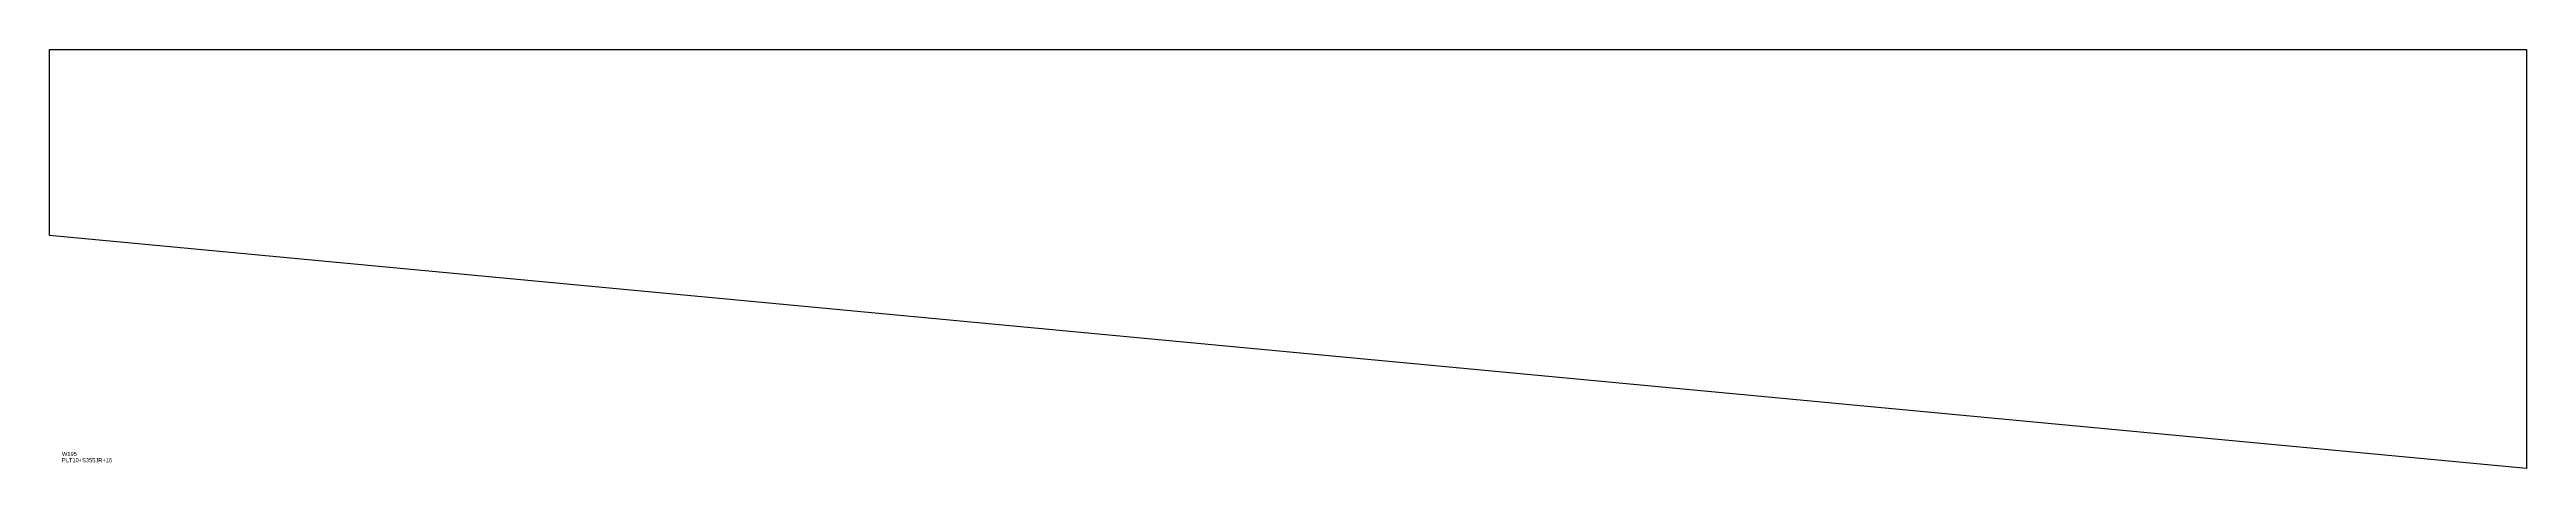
# Model space of a CAD drawing. Extents: x 0 to 5990, y 0 to 1013.
import ezdxf

# ---------------------------------------------------------------- set-up
doc = ezdxf.new("R2010")
doc.units = 0
for name, color, linetype in [('CUT', 7, 'CONTINUOUS'), ('SCRIBE', 3, 'CONTINUOUS'), ('TEXT', 7, 'CONTINUOUS')]:
    doc.layers.add(name, color=color, linetype=linetype)

msp = doc.modelspace()

# ---------------------------------------------------------------- linework, layer by layer
at = {"layer": 'CUT', "color": 7, "linetype": 'CONTINUOUS'}
msp.add_lwpolyline([(0, 563.49), (0, 1013.49), (5990, 1013.49), (5990, 0)], close=True, dxfattribs=at)

# ---------------------------------------------------------------- texts
at = {"layer": 'SCRIBE', "color": 3}
msp.add_text('W195', height=10, dxfattribs=at).set_placement((30, 30))
at = {"layer": 'TEXT', "color": 7}
msp.add_text('PLT10+S355JR+16', height=10, dxfattribs=at).set_placement((30, 15))

doc.saveas('drawing.dxf')
